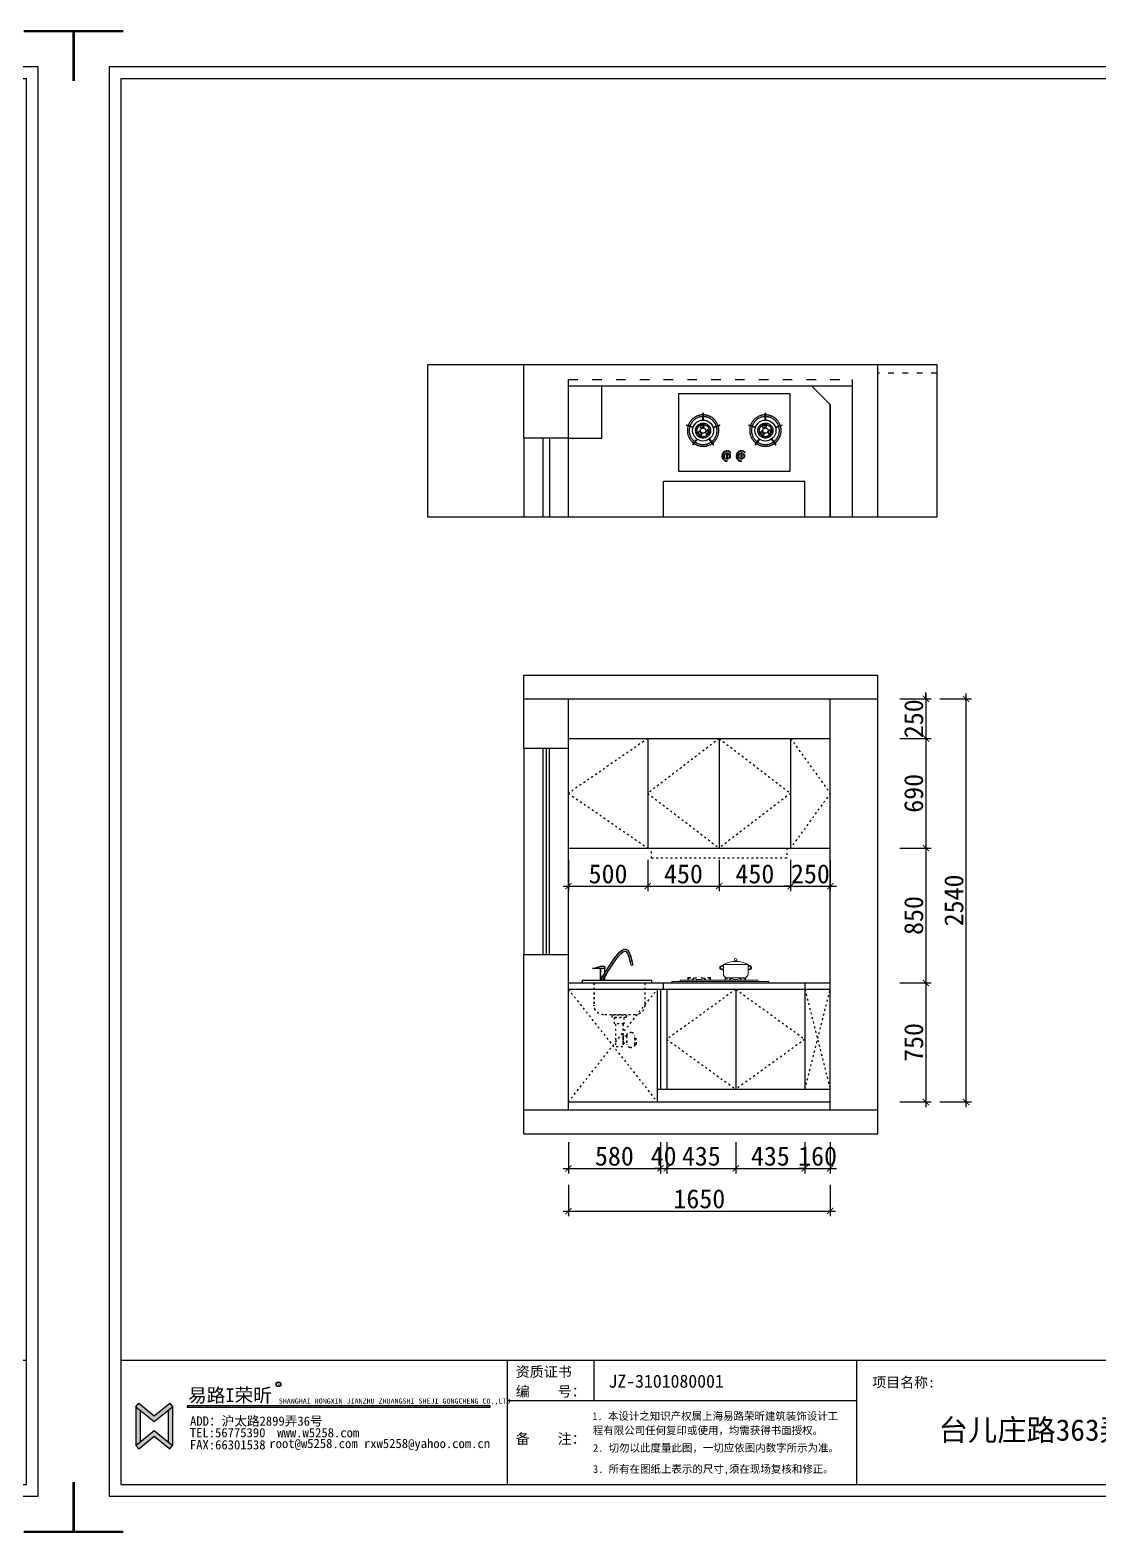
# Model space of a CAD drawing. Header units: millimetres. Extents: x -58733 to 427521, y -235734 to 553534.
# Drawn here: x 414053 to 420787, y -205710 to -196240 of the extents above; entities that cross this region are included whole.
import ezdxf
from ezdxf.xclip import XClip

# ---------------------------------------------------------------- set-up
doc = ezdxf.new("R2010")
doc.units = ezdxf.units.MM
doc.header["$XCLIPFRAME"] = 0
doc.linetypes.add('ACAD_ISO02W100', pattern=[15, 12, -3])
doc.linetypes.add('ACAD_ISO03W100', pattern=[30, 12, -18])
for name, color, linetype in [('00-墙体', 7, 'Continuous'), ('02-活动家具', 1, 'Continuous'), ('4平-文字', 7, 'Continuous'), ('4平-灶具', 7, 'Continuous'), ('ZL家具内框', 251, 'Continuous'), ('ZL家具外框', 1, 'Continuous'), ('图框', 251, 'Continuous'), ('目录文字', 8, 'Continuous')]:
    doc.layers.add(name, color=color, linetype=linetype)
doc.layers.add('墙体', color=7, linetype='Continuous', lineweight=30)
doc.layers.add('家具外线', color=1, linetype='Continuous', lineweight=20)
doc.styles.get("Standard").update_dxf_attribs({"font": 'simsun.ttc'})
doc.styles.add('YQ_DIM', font='SUPEROS.SHX', dxfattribs={"width": 0.8, "bigfont": 'HZDX.SHX'})
doc.styles.add('宋体', font='simsun.ttc', dxfattribs={"height": 120})
doc.styles.add('英文', font='simhei.ttf')
doc.styles.add('黑体', font='simhei.ttf')
doc.dimstyles.new('1', dxfattribs={"dimscale": 33, "dimtxt": 3, "dimasz": 1.2, "dimexe": 1, "dimexo": 1, "dimgap": 0.5, "dimtad": 1, "dimdec": 0, "dimrnd": 5, "dimdsep": 46, "dimtxsty": '宋体', "dimblk": 'ARCHTICK', "dimcen": 0.5, "dimdle": 1, "dimclrd": 251, "dimclre": 252, "dimclrt": 2, "dimadec": 0, "dimazin": 0, "dimtfac": 1, "dimtdec": 0, "dimtix": 1, "dimtmove": 2, "dimatfit": 3, "dimldrblk": 'DOT', "dimfxl": 5, "dimfxlon": 1, "dimlwd": -1, "dimlwe": -1, "dimarcsym": 0})

# ---------------------------------------------------------------- blocks, each defined once
blk = doc.blocks.new('图框1比60')
h = blk.add_hatch(color=8)
edge = h.paths.add_edge_path()
edge.add_ellipse((163710, 45505), major_axis=(-0.2, 29.4), ratio=1, start_angle=269.6878, end_angle=449.6878)
edge.add_ellipse((163710, 45505), major_axis=(-0.2, 29.4), ratio=1, start_angle=89.5622, end_angle=269.5622)
edge = h.paths.add_edge_path(flags=16)
edge.add_ellipse((163710, 45505), major_axis=(0, 24.9), ratio=1, start_angle=269.966, end_angle=449.966)
edge.add_ellipse((163710, 45505), major_axis=(0, 24.9), ratio=1, start_angle=89.8872, end_angle=269.8872)
h = blk.add_hatch(color=8)
h.paths.add_polyline_path([(162213, 45056), (162434, 45236), (162401, 45277), (162213, 45124), (162025, 45277), (161992, 45236)])
h.paths.add_polyline_path([(162213, 44882), (162401, 44729), (162434, 44770), (162213, 44950), (161992, 44770), (162025, 44729)])
h = blk.add_hatch(color=8)
h.paths.add_polyline_path([(162044, 45193), (161992, 45236), (161992, 44770), (162044, 44813)])
h.paths.add_polyline_path([(162434, 45236), (162381, 45193), (162381, 44813), (162434, 44770)])
blk.add_hatch(color=8).paths.add_polyline_path([(162610, 45245), (162610, 45227), (166263, 45227), (166263, 45245)])
at = {"layer": '目录文字'}
h = blk.add_hatch(color=8, dxfattribs=at)
edge = h.paths.add_edge_path()
edge.add_ellipse((163710, 45505), major_axis=(-0.2, 29.4), ratio=1, start_angle=89.5622, end_angle=269.5622)
edge.add_ellipse((163710, 45505), major_axis=(-0.2, 29.4), ratio=1, start_angle=269.6621, end_angle=449.6621)
edge = h.paths.add_edge_path(flags=16)
edge.add_ellipse((163710, 45505), major_axis=(0, 24.9), ratio=1, start_angle=90.0288, end_angle=270.0288, ccw=False)
edge.add_ellipse((163710, 45505), major_axis=(0, 24.9), ratio=1, start_angle=-89.8872, end_angle=90.1128, ccw=False)
h.paths.add_polyline_path([(163689, 45539), (163733, 45539), (163733, 45472), (163689, 45472)], flags=9)
at = {"color": 8}
for p, q in [((176692, 45797), (176692, 44297)), ((161992, 45236), (162025, 45277)), ((161992, 45236), (161992, 44770)), ((161992, 45236), (162213, 45056)), ((162025, 45277), (162213, 45124)), ((162044, 45193), (162044, 44813)), ((162213, 45124), (162401, 45277)), ((162213, 45056), (162434, 45236)), ((162381, 45193), (162381, 44813)), ((162401, 45277), (162434, 45236)), ((162434, 45236), (162434, 44770)), ((166263, 45245), (162610, 45245)), ((166263, 45227), (162610, 45227)), ((166263, 45227), (166263, 45245)), ((161992, 44770), (162213, 44950)), ((162213, 44950), (162434, 44770)), ((161992, 44770), (162025, 44729)), ((162025, 44729), (162213, 44882)), ((162213, 44882), (162401, 44729)), ((162401, 44729), (162434, 44770))]:
    blk.add_line(p, q, dxfattribs=at)
blk.add_ellipse((163710, 45505, 0), major_axis=(0.1, 29.4), ratio=1, start_param=1.575118209033049, end_param=7.858303516212636, dxfattribs=at)
at = {"layer": '图框', "color": 121}
for p, q in [((161670, 61389), (161670, 44157)), ((186038, 61389), (161670, 61389)), ((186038, 44157), (186038, 61389)), ((161670, 44157), (186038, 44157))]:
    blk.add_line(p, q, dxfattribs=at)
at = {"layer": '图框', "color": 8}
for p, q in [((161809, 61249), (161809, 44297)), ((161809, 61249), (161809, 45797)), ((161809, 61249), (185898, 61249)), ((185898, 44297), (185898, 61249)), ((185898, 45797), (185898, 61249)), ((161809, 45797), (185898, 45797)), ((161809, 45797), (185898, 45797)), ((166465, 45797), (166465, 44297)), ((167511, 45797), (167511, 45305)), ((170675, 45797), (170675, 44297)), ((176692, 45797), (176692, 44297)), ((179360, 44297), (179360, 45797)), ((182010, 45797), (182010, 44297)), ((183644, 44297), (183644, 45797)), ((170675, 45305), (166465, 45305)), ((182010, 45047), (179360, 45047)), ((183644, 45047), (182010, 45047)), ((179360, 44672), (176692, 44672)), ((182010, 44672), (179360, 44672)), ((183644, 44672), (182010, 44672)), ((161809, 44297), (185898, 44297))]:
    blk.add_line(p, q, dxfattribs=at)
at = {"layer": '图框', "color": 121, "const_width": 28.3}
for points in [[(161841, 61818), (161241, 61818), (161241, 61217)], [(185866, 61818), (186467, 61818), (186467, 61217)], [(161841, 43728), (161241, 43728), (161241, 44329)], [(185866, 43728), (186467, 43728), (186467, 44329)]]:
    blk.add_lwpolyline(points, dxfattribs=at)
at = {"layer": '目录文字', "color": 8}
blk.add_line((162610, 45245), (162610, 45227), dxfattribs=at)
blk.add_ellipse((163710, 45505, 0), major_axis=(0.4, 24.9), ratio=1, start_param=1.571448490114663, end_param=7.854633797294249, dxfattribs=at)
for s, height, style, width, p in [('资质证书', 123.8, '宋体', 0.999898, (166569, 45595)), ('图纸名称：', 123.3, '黑体', 0.999898, (176753, 45540)), ('客户签字：', 123.8, '宋体', 0.999898, (179405, 45596)), ('日  期:', 123.8, '宋体', 0.999898, (182048, 45618)), ('图 号：', 139.1, '宋体', 0.999898, (183761, 45526)), ('易路I荣昕', 164.1, '黑体', 0.999898, (162621, 45292)), ('R', 44.9, 'YQ_DIM', 0.8, (163698, 45483, 0)), ('编    号：', 123.8, '宋体', 0.999898, (166569, 45359)), ('项目名称:', 123.3, '黑体', 0.999898, (170866, 45468)), ('SHANGHAI RONGXIN JIANZHU ZHUANGSHI SHEJI GONGCHENG CO.,LTD', 61.54, '英文', 0.999898, (163713, 45273)), ('2020.10.26', 123.8, '宋体', 0.999898, (182251, 45272)), ('ADD：沪太路2899弄36号', 111.72, '英文', 0.999898, (162644, 45007)), ('1. 本设计之知识产权属上海易路荣昕建筑装饰设计工', 92.51, '黑体', 0.999898, (167491, 45076)), ('台儿庄路363弄67号603室', 258.72, '宋体', 0.999898, (171666, 44826)), ('TEL:56775390', 111.72, '英文', 0.999898, (162641, 44867)), ('www.w5258.com', 111.72, '英文', 0.999898, (163695, 44867)), ('程有限公司任何复印或使用，均需获得书面授权。', 92.51, '黑体', 0.999898, (167498, 44904)), ('设计师签字:', 123.8, '宋体', 0.999898, (179372, 44829)), ('审 核:', 123.8, '宋体', 0.999898, (182025, 44798)), ('FAX:66301538', 111.72, '英文', 0.999898, (162642, 44721)), ('root@w5258.com rxw5258@yahoo.com.cn', 111.72, '英文', 0.999898, (163600, 44737)), ('备    注：', 123.8, '宋体', 0.999898, (166569, 44788)), ('2. 切勿以此度量此图，一切应依图内数字所示为准。', 92.51, '黑体', 0.999898, (167500, 44693)), ('比例:  1:60', 123.8, '宋体', 0.999898, (176769, 44448)), ('校 对：', 123.8, '宋体', 0.999898, (182041, 44438)), ('3. 所有在图纸上表示的尺寸,须在现场复核和修正。', 92.51, '黑体', 0.999898, (167500, 44438)), ('制 图：', 123.8, '宋体', 0.999898, (179407, 44425))]:
    blk.add_text(s, height=height, dxfattribs=dict(at, style=style, width=width)).set_placement(p)
at = {"layer": '目录文字', "width": 1}
blk.add_text('JZ-3101080001', height=157.18, dxfattribs=at).set_placement((167687, 45465))
blk = doc.blocks.new('G$CC743C0DE')
at = {"layer": '4平-灶具', "color": 1, "linetype": 'ACAD_ISO03W100'}
for centre, start, end in [((90, 320.8), 35.99932, 215.99932), ((217.3, 320.8), 323.99932, 143.99932), ((482.7, 320.8), 35.99932, 215.99932), ((610, 320.8), 323.99932, 143.99932), ((256.6, 199.7), 251.99932, 71.99932), ((443.4, 199.7), 107.99932, 287.99932), ((649.3, 199.7), 251.99932, 71.99932), ((153.7, 124.9), 179.99932, 359.99932), ((546.3, 124.9), 179.99932, 359.99932)]:
    blk.add_arc(centre, 1.65, start, end, dxfattribs=at)
at = {"layer": 'ZL家具内框', "linetype": 'ACAD_ISO02W100', "ltscale": 0.2}
for p, q in [((304.9, 423.7), (304.9, 426.7)), ((334.9, 395.2), (337.9, 395.2)), ((334.9, 392.2), (337.9, 392.2)), ((395.1, 423.7), (395.1, 426.7)), ((425.1, 395.2), (428.1, 395.2)), ((425.1, 392.2), (428.1, 392.2)), ((283.7, 372.4), (281.6, 370.3)), ((303.4, 363.7), (303.4, 360.7)), ((306.4, 363.7), (306.4, 360.7)), ((373.9, 372.4), (371.8, 370.3)), ((393.6, 363.7), (393.6, 360.7)), ((396.6, 363.7), (396.6, 360.7))]:
    blk.add_line(p, q, dxfattribs=at)
for centre, radius in [((153.7, 233.2), 47.3), ((153.7, 233.2), 38.5), ((153.7, 233.2), 16.5), ((546.3, 233.2), 47.3), ((546.3, 233.2), 38.5), ((546.3, 233.2), 16.5)]:
    blk.add_circle(centre, radius, dxfattribs=at)
for centre, radius, start, end in [((304.9, 393.7), 33, 2.60458, 89.99932), ((304.9, 393.7), 30, 2.86531, 89.99932), ((304.9, 393.7), 30, 272.86531, 357.13334), ((304.9, 393.7), 33, 272.60458, 357.39407), ((395.1, 393.7), 33, 2.60458, 89.99932), ((395.1, 393.7), 30, 2.86531, 89.99932), ((395.1, 393.7), 30, 272.86531, 357.13334), ((395.1, 393.7), 33, 272.60458, 357.39407), ((153.7, 233.2), 99, 126.9543, 197.04435), ((153.7, 233.2), 88, 127.07368, 196.92497), ((153.7, 233.2), 99, 54.9543, 125.04435), ((153.7, 233.2), 88, 55.07368, 124.92497), ((153.7, 233.2), 88, 343.07368, 52.92497), ((153.7, 233.2), 99, 342.9543, 53.04435), ((304.9, 393.7), 33, 224.99932, 267.39407), ((304.9, 393.7), 30, 224.99932, 267.13334), ((395.1, 393.7), 33, 224.99932, 267.39407), ((395.1, 393.7), 30, 224.99932, 267.13334), ((546.3, 233.2), 99, 126.9543, 197.04435), ((546.3, 233.2), 88, 127.07368, 196.92497), ((546.3, 233.2), 99, 54.9543, 125.04435), ((546.3, 233.2), 88, 55.07368, 124.92497), ((546.3, 233.2), 88, 343.07368, 52.92497), ((546.3, 233.2), 99, 342.9543, 53.04435), ((153.7, 233.2), 99, 198.9543, 269.04435), ((153.7, 233.2), 88, 199.07368, 268.92497), ((153.7, 233.2), 33, 146.47349, 179.99932), ((126.2, 233.2), 5.5, 179.99932, 359.99932), ((130.7, 248.3), 5.5, 326.47349, 146.47349), ((153.7, 233.2), 22, 146.47349, 179.99932), ((152, 205.7), 5.5, 86.47349, 266.47349), ((153.7, 233.2), 33, 266.47349, 299.99932), ((153.7, 233.2), 22, 266.47349, 299.99932), ((153.7, 233.2), 88, 271.07368, 340.92497), ((153.7, 233.2), 99, 270.9543, 341.04435), ((167.4, 257), 5.5, 59.99932, 239.99932), ((153.7, 233.2), 22, 26.47349, 59.99932), ((167.4, 209.3), 5.5, 299.99932, 119.99932), ((153.7, 233.2), 33, 26.47349, 59.99932), ((178.3, 245.4), 5.5, 206.47349, 26.47349), ((546.3, 233.2), 99, 198.9543, 269.04435), ((546.3, 233.2), 88, 199.07368, 268.92497), ((546.3, 233.2), 33, 146.47349, 179.99932), ((518.8, 233.2), 5.5, 179.99932, 359.99932), ((523.4, 248.3), 5.5, 326.47349, 146.47349), ((546.3, 233.2), 22, 146.47349, 179.99932), ((544.6, 205.7), 5.5, 86.47349, 266.47349), ((546.3, 233.2), 33, 266.47349, 299.99932), ((546.3, 233.2), 22, 266.47349, 299.99932), ((546.3, 233.2), 88, 271.07368, 340.92497), ((546.3, 233.2), 99, 270.9543, 341.04435), ((560.1, 257), 5.5, 59.99932, 239.99932), ((546.3, 233.2), 22, 26.47349, 59.99932), ((560.1, 209.3), 5.5, 299.99932, 119.99932), ((546.3, 233.2), 33, 26.47349, 59.99932), ((570.9, 245.4), 5.5, 206.47349, 26.47349)]:
    blk.add_arc(centre, radius, start, end, dxfattribs=at)
at = {"layer": 'ZL家具外框'}
for p, q in [((301.9, 376.4), (301.9, 410.9)), ((307.9, 376.4), (307.9, 410.9)), ((392.1, 376.4), (392.1, 410.9)), ((398.1, 376.4), (398.1, 410.9)), ((112.6, 286.9), (88.7, 319.8)), ((115.2, 288.9), (91.4, 321.7)), ((192.1, 288.9), (216, 321.7)), ((194.8, 286.9), (218.6, 319.8)), ((505.2, 286.9), (481.4, 319.8)), ((507.9, 288.9), (484, 321.7)), ((584.8, 288.9), (608.6, 321.7)), ((587.4, 286.9), (611.3, 319.8)), ((88.8, 213.8), (50.2, 201.3)), ((89.8, 210.7), (51.2, 198.1)), ((217.5, 210.7), (256.1, 198.1)), ((218.5, 213.8), (257.2, 201.3)), ((481.5, 213.8), (442.8, 201.3)), ((482.5, 210.7), (443.9, 198.1)), ((610.2, 210.7), (648.8, 198.1)), ((611.2, 213.8), (649.8, 201.3)), ((152, 165.5), (152, 124.9)), ((155.3, 165.5), (155.3, 124.9)), ((544.7, 165.5), (544.7, 124.9)), ((548, 165.5), (548, 124.9))]:
    blk.add_line(p, q, dxfattribs=at)
blk.add_lwpolyline([(0, 491.7), (700, 491.7), (700, 0), (0, 0)], close=True, dxfattribs=at)
for centre, radius in [((304.9, 393.7), 20), ((395.1, 393.7), 20), ((153.7, 233.2), 66), ((546.3, 233.2), 66)]:
    blk.add_circle(centre, radius, dxfattribs=at)
for centre, radius, start, end in [((304.9, 393.7), 18, 99.59339, 260.40526), ((304.9, 410.6), 3.01, 355.12371, 184.87494), ((304.9, 393.7), 18, 279.59339, 80.40526), ((395.1, 393.7), 18, 99.59339, 260.40526), ((395.1, 410.6), 3.01, 355.12371, 184.87494), ((395.1, 393.7), 18, 279.59339, 80.40526), ((113.9, 287.9), 1.65, 215.99932, 35.99932), ((193.4, 287.9), 1.65, 143.99932, 323.99932), ((304.9, 376.7), 3.01, 175.12371, 4.87494), ((395.1, 376.7), 3.01, 175.12371, 4.87494), ((506.6, 287.9), 1.65, 215.99932, 35.99932), ((586.1, 287.9), 1.65, 143.99932, 323.99932), ((50.7, 199.7), 1.65, 107.99932, 287.99932), ((89.3, 212.2), 1.65, 287.99932, 107.99932), ((218, 212.2), 1.65, 71.99932, 251.99932), ((482, 212.2), 1.65, 287.99932, 107.99932), ((610.7, 212.2), 1.65, 71.99932, 251.99932), ((153.7, 165.5), 1.65, 359.99932, 179.99932), ((546.3, 165.5), 1.65, 359.99932, 179.99932)]:
    blk.add_arc(centre, radius, start, end, dxfattribs=at)
blk = doc.blocks.new('家具布置图')
at = {"color": 12}
for p, q in [((168634.7, -200360.6), (168634.7, -201230.6)), ((168914.7, -201230.6), (168914.7, -200360.6))]:
    blk.add_line(p, q, dxfattribs=at)
for p, q in [((166684.7, -200733), (166684.7, -201840.6)), ((166684.7, -200733), (166984.7, -200733)), ((166844.7, -200733), (166844.7, -201560.6)), ((166984.7, -200733), (166984.7, -201443)), ((166984.7, -201443), (166984.7, -200733)), ((168424.7, -201230.6), (168424.7, -201560.6)), ((168634.7, -201230.6), (168424.7, -201230.6)), ((168634.7, -201230.6), (168634.7, -201560.6)), ((168634.7, -201230.6), (168914.7, -201230.6)), ((168914.7, -201230.6), (168914.7, -201840.6)), ((166984.7, -201443), (167102.3, -201560.6)), ((168634.7, -201560.6), (166844.7, -201560.6)), ((168634.7, -201560.6), (167102.3, -201560.6))]:
    blk.add_line(p, q)
at = {"layer": '00-墙体', "color": 42}
for p, q in [((168754.7, -201230.6), (168754.7, -200360.6)), ((168794.7, -201230.6), (168794.7, -200360.6))]:
    blk.add_line(p, q, dxfattribs=at)
at = {"layer": '00-墙体', "color": 8, "linetype": 'ACAD_ISO03W100', "ltscale": 5}
for p, q in [((166844.7, -201560.6), (166844.7, -201600.6)), ((168634.7, -201600.6), (166844.7, -201600.6)), ((168634.7, -201560.6), (168634.7, -201600.6))]:
    blk.add_line(p, q, dxfattribs=at)
at = {"layer": '02-活动家具'}
for p, q in [((166684.7, -200733), (166684.7, -199760.6)), ((166694.7, -200733), (166694.7, -199760.6)), ((167144.7, -199760.6), (167144.7, -200960.6)), ((168034.7, -199760.6), (168034.7, -200960.6)), ((168034.7, -200960.6), (167144.7, -200960.6))]:
    blk.add_line(p, q, dxfattribs=at)
at = {"layer": '02-活动家具', "color": 8, "linetype": 'ACAD_ISO03W100', "ltscale": 3}
blk.add_line((165754.7, -201640.6), (166684.7, -201640.6), dxfattribs=at)
at = {"layer": '4平-文字', "color": 0}
blk.add_blockref('G$CC743C0DE', (167239.7, -201512.3), dxfattribs=at)
blk = doc.blocks.new('A$C06B940DA')
at = {"layer": '家具外线'}
for p, q in [((324.2, 116.5), (324.2, 56.9)), ((324.2, 116.5), (324.2, 56.9)), ((324.2, 116.5), (480, 116.5)), ((398.1, 135.8), (398.1, 141)), ((406.9, 135.8), (406.9, 141.6)), ((480, 116.5), (480, 56.9)), ((610, 10), (0, 10)), ((0, 10), (0, 0)), ((0, 0), (610, 0)), ((580, 0), (30, 0)), ((48.3, 10), (56.3, 17.5)), ((56.3, 17.5), (542, 17.5)), ((100.3, 17.5), (101.1, 34.3)), ((101.1, 34.3), (117.1, 34.3)), ((116.4, 30.2), (105.5, 30.6)), ((105.5, 30.6), (105.5, 17.5)), ((117.1, 34.3), (116.4, 30.2)), ((126.5, 17.5), (135.2, 29.6)), ((137.1, 26.5), (130.4, 17.5)), ((130.4, 17.5), (144.6, 17.5)), ((135.2, 29.6), (153.5, 33.5)), ((139.5, 27.3), (137.1, 26.5)), ((153.8, 31.1), (139.5, 27.3)), ((144.6, 17.5), (151.2, 17.5)), ((151.2, 17.5), (155.7, 21.2)), ((153.5, 33.5), (153.8, 31.1)), ((155.7, 21.2), (164.6, 21.9)), ((164.6, 21.9), (170.2, 22.1)), ((175.8, 21.9), (170.2, 22.1)), ((184.8, 21.2), (175.8, 21.9)), ((189.2, 17.5), (184.8, 21.2)), ((187, 33.5), (186.6, 31.1)), ((186.6, 31.1), (201, 27.3)), ((205.2, 29.6), (187, 33.5)), ((195.8, 17.5), (189.2, 17.5)), ((210.1, 17.5), (195.8, 17.5)), ((201, 27.3), (203.3, 26.5)), ((203.3, 26.5), (210.1, 17.5)), ((213.9, 17.5), (205.2, 29.6)), ((242.8, 34.3), (226.8, 34.3)), ((226.8, 34.3), (227.5, 30.2)), ((227.5, 30.2), (238.4, 30.6)), ((238.4, 30.6), (238.4, 17.5)), ((243.6, 17.5), (242.8, 34.3)), ((335.4, 17.5), (336.1, 32.7)), ((336.1, 32.7), (350.5, 32.7)), ((349.9, 29), (340.1, 29.3)), ((340.1, 29.3), (340.1, 17.5)), ((348.3, 32.8), (455.9, 32.8)), ((350.5, 32.7), (349.9, 29)), ((362.1, 17.5), (369.9, 28.4)), ((371.7, 25.6), (365.6, 17.5)), ((365.6, 17.5), (378.4, 17.5)), ((369.9, 28.4), (386.4, 31.9)), ((373.7, 26.4), (371.7, 25.6)), ((386.7, 29.8), (373.7, 26.4)), ((378.4, 17.5), (384.3, 17.5)), ((384.3, 17.5), (388.3, 20.9)), ((386.4, 31.9), (386.6, 30.2)), ((388.3, 20.9), (396.4, 21.5)), ((396.4, 21.5), (401.4, 21.6)), ((406.5, 21.5), (401.4, 21.6)), ((414.5, 20.9), (406.5, 21.5)), ((418.5, 17.5), (414.5, 20.9)), ((416.5, 31.9), (416.2, 29.8)), ((416.2, 29.8), (429.1, 26.4)), ((432.9, 28.4), (416.5, 31.9)), ((424.5, 17.5), (418.5, 17.5)), ((437.3, 17.5), (424.5, 17.5)), ((429.1, 26.4), (431.2, 25.6)), ((431.2, 25.6), (437.3, 17.5)), ((440.8, 17.5), (432.9, 28.4)), ((463.7, 32.7), (449.2, 32.7)), ((449.2, 32.7), (449.9, 29)), ((449.9, 29), (459.6, 29.3)), ((459.6, 29.3), (459.6, 17.5)), ((464.4, 17.5), (463.7, 32.7)), ((543.5, 10), (542, 17.5)), ((610, 10), (610, 0))]:
    blk.add_line(p, q, dxfattribs=at)
blk.add_circle((402.1, 147), 7.22, dxfattribs=at)
for centre, radius, start, end in [((315.5, 96.5), 13.6, 50.01523, 309.98477), ((316.5, 96.5), 9.47, 35.60782, 324.39218), ((402.1, -30.6), 166.4, 62.10901, 117.89099), ((402.1, -30.6), 166.4, 62.10901, 117.89099), ((402.1, -30.8), 166.6, 62.13861, 117.86139), ((402.1, -31.2), 167, 62.20565, 117.79435), ((402.1, -30.8), 166.6, 62.13861, 117.86139), ((402.1, -30.8), 166.6, 62.13861, 117.86139), ((402.1, -30.8), 166.6, 62.13861, 117.86139), ((402.1, -30.8), 166.6, 62.13861, 117.86139), ((488.7, 96.5), 13.6, 230.01523, 129.98477), ((487.7, 96.5), 9.47, 215.60782, 144.39218), ((348.3, 56.9), 24.1, 180, 270), ((455.9, 56.9), 24.1, 270, 0)]:
    blk.add_arc(centre, radius, start, end, dxfattribs=at)
blk = doc.blocks.new('A$C5BA1348D')
at = {"color": 1, "linetype": 'ByBlock'}
for p, q in [((131.9, 518.7), (120.2, 521.4)), ((132.7, 518.7), (121, 521.4)), ((296.1, 468), (296.1, 497.3)), ((296.1, 497.3), (372, 497.3)), ((296.9, 468), (296.9, 497.3)), ((296.9, 497.3), (372.8, 497.3)), ((324.7, 496.6), (324.2, 495.7)), ((324.2, 495.7), (324.2, 421.4)), ((325.5, 496.6), (325.1, 495.7)), ((325.1, 495.7), (325.1, 421.4)), ((296.1, 421.4), (296.1, 444.9)), ((296.9, 421.4), (296.9, 444.9))]:
    blk.add_line(p, q, dxfattribs=at)
at = {"color": 250, "linetype": 'ACAD_ISO03W100'}
for p, q in [((44.2, 406.4), (44.2, 266.4)), ((45, 406.4), (45, 266.4)), ((364.2, 406.4), (364.2, 266.4)), ((365, 406.4), (365, 266.4)), ((104.2, 206.4), (304.2, 206.4)), ((105, 206.4), (305, 206.4)), ((181.2, 147.8), (181.2, 3.8)), ((182, 147.8), (182, 3.8)), ((228.7, 147.8), (228.7, 3.8)), ((229.5, 147.8), (229.5, 3.8)), ((182, 3.8), (229.5, 3.8))]:
    blk.add_line(p, q, dxfattribs=at)
at = {"color": 1, "linetype": 'ByBlock'}
blk.add_lwpolyline([(439, 406.4), (0, 406.4), (0, 421.4), (439, 421.4)], close=True, dxfattribs=at)
at = {"color": 250, "linetype": 'ACAD_ISO03W100'}
for points in [[(249.5, 206.4), (160.4, 206.4), (160.4, 188.3), (249.5, 188.3)], [(250.4, 206.4), (161.2, 206.4), (161.2, 188.3), (250.4, 188.3)], [(234.4, 188.3), (175.6, 188.3), (175.6, 148.5), (234.4, 148.5)], [(235.2, 188.3), (176.4, 188.3), (176.4, 148.5), (235.2, 148.5)], [(107.2, 20.8), (95.9, 20.8), (95.9, 54.9), (107.2, 54.9)], [(108.1, 20.8), (96.7, 20.8), (96.7, 54.9), (108.1, 54.9)], [(181.2, 28.4), (156.6, 28.4), (156.6, 72), (181.2, 72)], [(182, 28.4), (157.4, 28.4), (157.4, 72), (182, 72)]]:
    blk.add_lwpolyline(points, close=True, dxfattribs=at)
for points in [[(136.6, 0), (127.2, 0, -0.414214), (107.2, 20), (107.2, 74.7, -0.414214), (127.2, 94.7), (136.6, 94.7, -0.414214), (156.6, 74.7), (156.6, 20, -0.414214)], [(137.4, 0), (128.1, 0, -0.414214), (108.1, 20), (108.1, 74.7, -0.414214), (128.1, 94.7), (137.4, 94.7, -0.414214), (157.4, 74.7), (157.4, 20, -0.414214)]]:
    blk.add_lwpolyline(points, format="xyb", close=True, dxfattribs=at)
for centre, start, end in [((104.2, 266.4), 180, 270), ((105, 266.4), 180, 270), ((304.2, 266.4), 270, 0), ((305, 266.4), 270, 0)]:
    blk.add_arc(centre, 60, start, end, dxfattribs=at)
at = {"color": 1, "linetype": 'ByBlock'}
for points, knots in [([(324.2, 421.4), (254.7, 537.1), (159.9, 695.1), (128.5, 558), (120.2, 521.4)], [0, 0, 0, 0, 257.043916, 350.637837, 350.637837, 350.637837, 350.637837]), ([(325.1, 421.4), (255.5, 537.1), (160.7, 695.1), (129.3, 558), (121, 521.4)], [0, 0, 0, 0, 257.043916, 350.637837, 350.637837, 350.637837, 350.637837]), ([(310.2, 421.4), (305.1, 429.9), (300, 438.4), (283.8, 465.1), (272.9, 482.9), (251.6, 516.5), (241.1, 532.2), (225.1, 554.5), (219.3, 562.3), (208, 576.2), (202.6, 582.4), (194.1, 591), (190.8, 594), (184.7, 599.1), (181.8, 601.2), (177.4, 604), (175.7, 604.9), (172.6, 606.2), (171.2, 606.7), (169.1, 607.1), (168.3, 607.2), (166.9, 607.3), (166.3, 607.2), (165.2, 607), (164.7, 606.9), (163.6, 606.4), (163, 606.1), (161.8, 605.3), (161.1, 604.7), (160, 603.6), (159.5, 603.1), (158.2, 601.6), (157.3, 600.3), (155.5, 597.3), (154.5, 595.6), (152.6, 591.7), (151.6, 589.5), (148.9, 582.8), (147.1, 577.8), (143.7, 566.9), (142.1, 561), (138.9, 548.6), (137.3, 542.1), (134.4, 530), (133.1, 524.3), (131.9, 518.7)], [4.573499, 4.573499, 4.573499, 4.573499, 23.565498, 23.565498, 64.610838, 64.610838, 105.656178, 105.656178, 130.300768, 130.300768, 154.945359, 154.945359, 171.077061, 171.077061, 187.208763, 187.208763, 198.554633, 198.554633, 209.900502, 209.900502, 218.296021, 218.296021, 226.69154, 226.69154, 235.087059, 235.087059, 243.482578, 243.482578, 251.878097, 251.878097, 256.83014, 256.83014, 265.958873, 265.958873, 275.087606, 275.087606, 284.216339, 284.216339, 301.531545, 301.531545, 318.846751, 318.846751, 336.161957, 336.161957, 350.637837, 350.637837, 350.637837, 350.637837]), ([(311.1, 421.4), (305.9, 429.9), (300.8, 438.4), (284.7, 465.1), (273.7, 482.9), (252.4, 516.5), (241.9, 532.2), (225.9, 554.5), (220.1, 562.3), (208.8, 576.2), (203.4, 582.4), (194.9, 591), (191.6, 594), (185.5, 599.1), (182.7, 601.2), (178.2, 604), (176.5, 604.9), (173.4, 606.2), (172, 606.7), (169.9, 607.1), (169.1, 607.2), (167.7, 607.3), (167.1, 607.2), (166, 607), (165.5, 606.9), (164.4, 606.4), (163.9, 606.1), (162.6, 605.3), (161.9, 604.7), (160.8, 603.6), (160.4, 603.1), (159.1, 601.6), (158.2, 600.3), (156.3, 597.3), (155.3, 595.6), (153.4, 591.7), (152.5, 589.5), (149.7, 582.8), (148, 577.8), (144.5, 566.9), (142.9, 561), (139.7, 548.6), (138.1, 542.1), (135.2, 530), (134, 524.3), (132.7, 518.7)], [4.573499, 4.573499, 4.573499, 4.573499, 23.565498, 23.565498, 64.610838, 64.610838, 105.656178, 105.656178, 130.300768, 130.300768, 154.945359, 154.945359, 171.077061, 171.077061, 187.208763, 187.208763, 198.554633, 198.554633, 209.900502, 209.900502, 218.296021, 218.296021, 226.69154, 226.69154, 235.087059, 235.087059, 243.482578, 243.482578, 251.878097, 251.878097, 256.83014, 256.83014, 265.958873, 265.958873, 275.087606, 275.087606, 284.216339, 284.216339, 301.531545, 301.531545, 318.846751, 318.846751, 336.161957, 336.161957, 350.637837, 350.637837, 350.637837, 350.637837]), ([(372, 497.3), (360.6, 500.8), (339, 507.4), (295.5, 517.7), (296, 500.8), (296.1, 497.3)], [0, 0, 0, 0, 40.344804, 76.77204, 86.411467, 86.411467, 86.411467, 86.411467]), ([(372.8, 497.3), (361.5, 500.8), (339.8, 507.4), (296.3, 517.7), (296.8, 500.8), (296.9, 497.3)], [0, 0, 0, 0, 40.344804, 76.77204, 86.411467, 86.411467, 86.411467, 86.411467])]:
    blk.add_open_spline(points, degree=3, knots=knots, dxfattribs=at)
blk = doc.blocks.new('_ArchTick')
at = {"color": 0, "linetype": 'ByBlock', "const_width": 0.15}
blk.add_lwpolyline([(-0.5, -0.5), (0.5, 0.5)], dxfattribs=at)
blk = doc.blocks.new('*D1345')
at = {"color": 252}
for p, q in [((417444.5, -203247.8), (417444.5, -203445.8)), ((418024.5, -203247.8), (418024.5, -203445.8))]:
    blk.add_line(p, q, dxfattribs=at)
at = {"color": 251}
blk.add_line((417411.5, -203412.8), (418057.5, -203412.8), dxfattribs=at)
at = {"layer": 'Defpoints', "color": 0}
for p in [(418024.5, -202914.5), (417444.5, -202994.5), (418024.5, -203412.8)]:
    blk.add_point(p, dxfattribs=at)
at = {"color": 251, "linetype": 'ByBlock', "xscale": 39.6, "yscale": 39.6, "zscale": 39.6, "rotation": 180}
blk.add_blockref('_ArchTick', (417444.5, -203412.8), dxfattribs=at)
at = {"color": 251, "linetype": 'ByBlock', "xscale": 39.6, "yscale": 39.6, "zscale": 39.6}
blk.add_blockref('_ArchTick', (418024.5, -203412.8), dxfattribs=at)
at = {"color": 2, "insert": (417734.5, -203336.3), "char_height": 120, "attachment_point": 5, "style": '宋体'}
blk.add_mtext('580', dxfattribs=at)
blk = doc.blocks.new('_Dot')
at = {"color": 0, "linetype": 'ByBlock', "lineweight": -2}
blk.add_line((-0.5, 0), (-1, 0), dxfattribs=at)
at = {"color": 0, "linetype": 'ByBlock', "const_width": 0.5}
blk.add_lwpolyline([(-0.25, 0, 1), (0.25, 0, 1)], format="xyb", close=True, dxfattribs=at)
blk = doc.blocks.new('*D1346')
at = {"color": 252}
for p, q in [((418024.5, -203247.8), (418024.5, -203445.8)), ((418064.5, -203247.8), (418064.5, -203445.8))]:
    blk.add_line(p, q, dxfattribs=at)
at = {"color": 251}
for p, q in [((418024.5, -203412.8), (417984.9, -203412.8)), ((417991.5, -203412.8), (418097.5, -203412.8)), ((418064.5, -203412.8), (418104.1, -203412.8))]:
    blk.add_line(p, q, dxfattribs=at)
at = {"layer": 'Defpoints', "color": 0}
for p in [(418024.5, -202914.5), (418064.5, -202914.5), (418064.5, -203412.8)]:
    blk.add_point(p, dxfattribs=at)
at = {"color": 251, "linetype": 'ByBlock', "xscale": 39.6, "yscale": 39.6, "zscale": 39.6}
blk.add_blockref('_ArchTick', (418024.5, -203412.8), dxfattribs=at)
at = {"color": 251, "linetype": 'ByBlock', "xscale": 39.6, "yscale": 39.6, "zscale": 39.6, "rotation": 180}
blk.add_blockref('_ArchTick', (418064.5, -203412.8), dxfattribs=at)
at = {"color": 2, "insert": (418044.5, -203336.3), "char_height": 120, "attachment_point": 5, "style": '宋体'}
blk.add_mtext('40', dxfattribs=at)
blk = doc.blocks.new('*D1347')
at = {"color": 252}
for p, q in [((418064.5, -203247.8), (418064.5, -203445.8)), ((418499.5, -203247.8), (418499.5, -203445.8))]:
    blk.add_line(p, q, dxfattribs=at)
at = {"color": 251}
blk.add_line((418031.5, -203412.8), (418532.5, -203412.8), dxfattribs=at)
at = {"layer": 'Defpoints', "color": 0}
for p in [(418499.5, -202814.5), (418064.5, -202914.5), (418499.5, -203412.8)]:
    blk.add_point(p, dxfattribs=at)
at = {"color": 251, "linetype": 'ByBlock', "xscale": 39.6, "yscale": 39.6, "zscale": 39.6, "rotation": 180}
blk.add_blockref('_ArchTick', (418064.5, -203412.8), dxfattribs=at)
at = {"color": 251, "linetype": 'ByBlock', "xscale": 39.6, "yscale": 39.6, "zscale": 39.6}
blk.add_blockref('_ArchTick', (418499.5, -203412.8), dxfattribs=at)
at = {"color": 2, "insert": (418282, -203336.3), "char_height": 120, "attachment_point": 5, "style": '宋体'}
blk.add_mtext('435', dxfattribs=at)
blk = doc.blocks.new('*D1348')
at = {"color": 252}
for p, q in [((418499.5, -203247.8), (418499.5, -203445.8)), ((418934.5, -203247.8), (418934.5, -203445.8))]:
    blk.add_line(p, q, dxfattribs=at)
at = {"color": 251}
blk.add_line((418466.5, -203412.8), (418967.5, -203412.8), dxfattribs=at)
at = {"layer": 'Defpoints', "color": 0}
for p in [(418499.5, -202814.5), (418934.5, -202857.4), (418934.5, -203412.8)]:
    blk.add_point(p, dxfattribs=at)
at = {"color": 251, "linetype": 'ByBlock', "xscale": 39.6, "yscale": 39.6, "zscale": 39.6, "rotation": 180}
blk.add_blockref('_ArchTick', (418499.5, -203412.8), dxfattribs=at)
at = {"color": 251, "linetype": 'ByBlock', "xscale": 39.6, "yscale": 39.6, "zscale": 39.6}
blk.add_blockref('_ArchTick', (418934.5, -203412.8), dxfattribs=at)
at = {"color": 2, "insert": (418717, -203336.3), "char_height": 120, "attachment_point": 5, "style": '宋体'}
blk.add_mtext('435', dxfattribs=at)
blk = doc.blocks.new('*D1349')
at = {"color": 252}
for p, q in [((418934.5, -203247.8), (418934.5, -203445.8)), ((419094.5, -203247.8), (419094.5, -203445.8))]:
    blk.add_line(p, q, dxfattribs=at)
at = {"color": 251}
for p, q in [((418934.5, -203412.8), (418894.9, -203412.8)), ((418901.5, -203412.8), (419127.5, -203412.8)), ((419094.5, -203412.8), (419134.1, -203412.8))]:
    blk.add_line(p, q, dxfattribs=at)
at = {"layer": 'Defpoints', "color": 0}
for p in [(418934.5, -202857.4), (419094.5, -202857.4), (419094.5, -203412.8)]:
    blk.add_point(p, dxfattribs=at)
at = {"color": 251, "linetype": 'ByBlock', "xscale": 39.6, "yscale": 39.6, "zscale": 39.6}
blk.add_blockref('_ArchTick', (418934.5, -203412.8), dxfattribs=at)
at = {"color": 251, "linetype": 'ByBlock', "xscale": 39.6, "yscale": 39.6, "zscale": 39.6, "rotation": 180}
blk.add_blockref('_ArchTick', (419094.5, -203412.8), dxfattribs=at)
at = {"color": 2, "insert": (419014.5, -203336.3), "char_height": 120, "attachment_point": 5, "style": '宋体'}
blk.add_mtext('160', dxfattribs=at)
blk = doc.blocks.new('*D1350')
at = {"color": 252}
for p, q in [((417444.5, -203516.9), (417444.5, -203714.9)), ((419094.5, -203516.9), (419094.5, -203714.9))]:
    blk.add_line(p, q, dxfattribs=at)
at = {"color": 251}
blk.add_line((417411.5, -203681.9), (419127.5, -203681.9), dxfattribs=at)
at = {"layer": 'Defpoints', "color": 0}
for p in [(417444.5, -202895.4), (419094.5, -202914.5), (419094.5, -203681.9)]:
    blk.add_point(p, dxfattribs=at)
at = {"color": 251, "linetype": 'ByBlock', "xscale": 39.6, "yscale": 39.6, "zscale": 39.6, "rotation": 180}
blk.add_blockref('_ArchTick', (417444.5, -203681.9), dxfattribs=at)
at = {"color": 251, "linetype": 'ByBlock', "xscale": 39.6, "yscale": 39.6, "zscale": 39.6}
blk.add_blockref('_ArchTick', (419094.5, -203681.9), dxfattribs=at)
at = {"color": 2, "insert": (418269.5, -203605.4), "char_height": 120, "attachment_point": 5, "style": '宋体'}
blk.add_mtext('1650', dxfattribs=at)
blk = doc.blocks.new('*D1351')
at = {"color": 252}
for p, q in [((419532.2, -200454.5), (419730.2, -200454.5)), ((419532.2, -200704.5), (419730.2, -200704.5))]:
    blk.add_line(p, q, dxfattribs=at)
at = {"color": 251}
for p, q in [((419697.2, -200454.5), (419697.2, -200414.9)), ((419697.2, -200421.5), (419697.2, -200737.5)), ((419697.2, -200704.5), (419697.2, -200744.1))]:
    blk.add_line(p, q, dxfattribs=at)
at = {"layer": 'Defpoints', "color": 0}
for p in [(419032.5, -200454.5), (419032.5, -200704.5), (419697.2, -200704.5)]:
    blk.add_point(p, dxfattribs=at)
at = {"color": 251, "linetype": 'ByBlock', "xscale": 39.6, "yscale": 39.6, "zscale": 39.6}
for p, rotation in [((419697.2, -200454.5), 270), ((419697.2, -200704.5), 90)]:
    blk.add_blockref('_ArchTick', p, dxfattribs=dict(at, rotation=rotation))
at = {"color": 2, "insert": (419620.7, -200579.5), "char_height": 120, "attachment_point": 5, "rotation": 90, "style": '宋体'}
blk.add_mtext('250', dxfattribs=at)
blk = doc.blocks.new('*D1352')
at = {"color": 251}
blk.add_line((419697.2, -200671.5), (419697.2, -201427.5), dxfattribs=at)
at = {"color": 252}
for p, q in [((419532.2, -200704.5), (419730.2, -200704.5)), ((419532.2, -201394.5), (419730.2, -201394.5))]:
    blk.add_line(p, q, dxfattribs=at)
at = {"layer": 'Defpoints', "color": 0}
for p in [(419032.5, -200704.5), (419094.5, -201394.5), (419697.2, -201394.5)]:
    blk.add_point(p, dxfattribs=at)
at = {"color": 251, "linetype": 'ByBlock', "xscale": 39.6, "yscale": 39.6, "zscale": 39.6}
for p, rotation in [((419697.2, -200704.5), 90), ((419697.2, -201394.5), 270)]:
    blk.add_blockref('_ArchTick', p, dxfattribs=dict(at, rotation=rotation))
at = {"color": 2, "insert": (419620.7, -201049.5), "char_height": 120, "attachment_point": 5, "rotation": 90, "style": '宋体'}
blk.add_mtext('690', dxfattribs=at)
blk = doc.blocks.new('*D1353')
at = {"color": 252}
for p, q in [((419532.2, -201394.5), (419730.2, -201394.5)), ((419532.2, -202244.5), (419730.2, -202244.5))]:
    blk.add_line(p, q, dxfattribs=at)
at = {"color": 251}
blk.add_line((419697.2, -201361.5), (419697.2, -202277.5), dxfattribs=at)
at = {"layer": 'Defpoints', "color": 0}
for p in [(419094.5, -201394.5), (419094.5, -202244.5), (419697.2, -202244.5)]:
    blk.add_point(p, dxfattribs=at)
at = {"color": 251, "linetype": 'ByBlock', "xscale": 39.6, "yscale": 39.6, "zscale": 39.6}
for p, rotation in [((419697.2, -201394.5), 90), ((419697.2, -202244.5), 270)]:
    blk.add_blockref('_ArchTick', p, dxfattribs=dict(at, rotation=rotation))
at = {"color": 2, "insert": (419620.7, -201819.5), "char_height": 120, "attachment_point": 5, "rotation": 90, "style": '宋体'}
blk.add_mtext('850', dxfattribs=at)
blk = doc.blocks.new('*D1354')
at = {"color": 252}
for p, q in [((419532.2, -202244.5), (419730.2, -202244.5)), ((419532.2, -202994.5), (419730.2, -202994.5))]:
    blk.add_line(p, q, dxfattribs=at)
at = {"color": 251}
blk.add_line((419697.2, -202211.5), (419697.2, -203027.5), dxfattribs=at)
at = {"layer": 'Defpoints', "color": 0}
for p in [(419094.5, -202244.5), (419094.5, -202994.5), (419697.2, -202994.5)]:
    blk.add_point(p, dxfattribs=at)
at = {"color": 251, "linetype": 'ByBlock', "xscale": 39.6, "yscale": 39.6, "zscale": 39.6}
for p, rotation in [((419697.2, -202244.5), 90), ((419697.2, -202994.5), 270)]:
    blk.add_blockref('_ArchTick', p, dxfattribs=dict(at, rotation=rotation))
at = {"color": 2, "insert": (419620.7, -202619.5), "char_height": 120, "attachment_point": 5, "rotation": 90, "style": '宋体'}
blk.add_mtext('750', dxfattribs=at)
blk = doc.blocks.new('*D1355')
at = {"color": 252}
for p, q in [((419785.2, -200454.5), (419983.2, -200454.5)), ((419785.2, -202994.5), (419983.2, -202994.5))]:
    blk.add_line(p, q, dxfattribs=at)
at = {"color": 251}
blk.add_line((419950.2, -203027.5), (419950.2, -200421.5), dxfattribs=at)
at = {"layer": 'Defpoints', "color": 0}
for p in [(419094.5, -200454.5), (419950.2, -200454.5), (419094.5, -202994.5)]:
    blk.add_point(p, dxfattribs=at)
at = {"color": 251, "linetype": 'ByBlock', "xscale": 39.6, "yscale": 39.6, "zscale": 39.6}
for p, rotation in [((419950.2, -200454.5), 90), ((419950.2, -202994.5), 270)]:
    blk.add_blockref('_ArchTick', p, dxfattribs=dict(at, rotation=rotation))
at = {"color": 2, "insert": (419873.7, -201724.5), "char_height": 120, "attachment_point": 5, "rotation": 90, "style": '宋体'}
blk.add_mtext('2540', dxfattribs=at)
blk = doc.blocks.new('*D1367')
at = {"color": 252}
for p, q in [((417444.5, -201469.1), (417444.5, -201667.1)), ((417944.5, -201469.1), (417944.5, -201667.1))]:
    blk.add_line(p, q, dxfattribs=at)
at = {"color": 251}
blk.add_line((417411.5, -201634.1), (417977.5, -201634.1), dxfattribs=at)
at = {"layer": 'Defpoints', "color": 0}
for p in [(417444.5, -201197.8), (417944.5, -201197.8), (417944.5, -201634.1)]:
    blk.add_point(p, dxfattribs=at)
at = {"color": 251, "linetype": 'ByBlock', "xscale": 39.6, "yscale": 39.6, "zscale": 39.6, "rotation": 180}
blk.add_blockref('_ArchTick', (417444.5, -201634.1), dxfattribs=at)
at = {"color": 251, "linetype": 'ByBlock', "xscale": 39.6, "yscale": 39.6, "zscale": 39.6}
blk.add_blockref('_ArchTick', (417944.5, -201634.1), dxfattribs=at)
at = {"color": 2, "insert": (417694.5, -201557.6), "char_height": 120, "attachment_point": 5, "style": '宋体'}
blk.add_mtext('500', dxfattribs=at)
blk = doc.blocks.new('*D1368')
at = {"color": 252}
for p, q in [((417944.5, -201469.1), (417944.5, -201667.1)), ((418394.5, -201469.1), (418394.5, -201667.1))]:
    blk.add_line(p, q, dxfattribs=at)
at = {"color": 251}
blk.add_line((417911.5, -201634.1), (418427.5, -201634.1), dxfattribs=at)
at = {"layer": 'Defpoints', "color": 0}
for p in [(417944.5, -201197.8), (418394.5, -201202.6), (418394.5, -201634.1)]:
    blk.add_point(p, dxfattribs=at)
at = {"color": 251, "linetype": 'ByBlock', "xscale": 39.6, "yscale": 39.6, "zscale": 39.6, "rotation": 180}
blk.add_blockref('_ArchTick', (417944.5, -201634.1), dxfattribs=at)
at = {"color": 251, "linetype": 'ByBlock', "xscale": 39.6, "yscale": 39.6, "zscale": 39.6}
blk.add_blockref('_ArchTick', (418394.5, -201634.1), dxfattribs=at)
at = {"color": 2, "insert": (418169.5, -201557.6), "char_height": 120, "attachment_point": 5, "style": '宋体'}
blk.add_mtext('450', dxfattribs=at)
blk = doc.blocks.new('*D1369')
at = {"color": 252}
for p, q in [((418394.5, -201469.1), (418394.5, -201667.1)), ((418844.5, -201469.1), (418844.5, -201667.1))]:
    blk.add_line(p, q, dxfattribs=at)
at = {"color": 251}
blk.add_line((418361.5, -201634.1), (418877.5, -201634.1), dxfattribs=at)
at = {"layer": 'Defpoints', "color": 0}
for p in [(418394.5, -201202.6), (418844.5, -201202.6), (418844.5, -201634.1)]:
    blk.add_point(p, dxfattribs=at)
at = {"color": 251, "linetype": 'ByBlock', "xscale": 39.6, "yscale": 39.6, "zscale": 39.6, "rotation": 180}
blk.add_blockref('_ArchTick', (418394.5, -201634.1), dxfattribs=at)
at = {"color": 251, "linetype": 'ByBlock', "xscale": 39.6, "yscale": 39.6, "zscale": 39.6}
blk.add_blockref('_ArchTick', (418844.5, -201634.1), dxfattribs=at)
at = {"color": 2, "insert": (418619.5, -201557.6), "char_height": 120, "attachment_point": 5, "style": '宋体'}
blk.add_mtext('450', dxfattribs=at)
blk = doc.blocks.new('*D1370')
at = {"color": 252}
for p, q in [((418844.5, -201469.1), (418844.5, -201667.1)), ((419094.5, -201469.1), (419094.5, -201667.1))]:
    blk.add_line(p, q, dxfattribs=at)
at = {"color": 251}
for p, q in [((418844.5, -201634.1), (418804.9, -201634.1)), ((418811.5, -201634.1), (419127.5, -201634.1)), ((419094.5, -201634.1), (419134.1, -201634.1))]:
    blk.add_line(p, q, dxfattribs=at)
at = {"layer": 'Defpoints', "color": 0}
for p in [(418844.5, -201202.6), (419094.5, -201202.6), (419094.5, -201634.1)]:
    blk.add_point(p, dxfattribs=at)
at = {"color": 251, "linetype": 'ByBlock', "xscale": 39.6, "yscale": 39.6, "zscale": 39.6}
blk.add_blockref('_ArchTick', (418844.5, -201634.1), dxfattribs=at)
at = {"color": 251, "linetype": 'ByBlock', "xscale": 39.6, "yscale": 39.6, "zscale": 39.6, "rotation": 180}
blk.add_blockref('_ArchTick', (419094.5, -201634.1), dxfattribs=at)
at = {"color": 2, "insert": (418969.5, -201557.6), "char_height": 120, "attachment_point": 5, "style": '宋体'}
blk.add_mtext('250', dxfattribs=at)

msp = doc.modelspace()

# ---------------------------------------------------------------- linework, layer by layer
for p, q in [((417164.5, -200304.5), (419394.5, -200304.5)), ((417164.5, -200764.5), (417164.5, -200304.5)), ((419394.5, -203194.5), (419394.5, -200304.5)), ((417164.5, -200454.5), (419394.5, -200454.5)), ((417444.5, -200764.5), (417444.5, -200454.5)), ((419094.5, -203044.5), (419094.5, -200454.5)), ((417164.5, -200764.5), (417444.5, -200764.5)), ((417164.5, -203194.5), (417164.5, -202064.5)), ((417164.5, -202064.5), (417444.5, -202064.5)), ((417444.5, -203044.5), (417444.5, -202064.5)), ((417164.5, -203044.5), (419394.5, -203044.5)), ((417444.5, -202994.5), (419094.5, -202994.5)), ((417164.5, -203194.5), (419394.5, -203194.5))]:
    msp.add_line(p, q)
at = {"color": 12}
for p, q in [((417164.5, -200764.5), (417164.5, -202064.5)), ((417444.5, -202064.5), (417444.5, -200764.5))]:
    msp.add_line(p, q, dxfattribs=at)
at = {"color": 1}
for p, q in [((417444.5, -200704.5), (419094.5, -200704.5)), ((417944.5, -200704.5), (417944.5, -201394.5)), ((418394.5, -200704.5), (418394.5, -201394.5)), ((418844.5, -200704.5), (418844.5, -201394.5)), ((417444.5, -201394.5), (419094.5, -201394.5)), ((417444.5, -202244.5), (419094.5, -202244.5)), ((417444.5, -202284.5), (419094.5, -202284.5)), ((418004.5, -202284.5), (418004.5, -202994.5)), ((418024.5, -202284.5), (418024.5, -202914.5)), ((418044.5, -202284.5), (418044.5, -202244.5)), ((418064.5, -202284.5), (418064.5, -202914.5)), ((418499.5, -202284.5), (418499.5, -202914.5)), ((418934.5, -202244.5), (418934.5, -202914.5)), ((418004.5, -202914.5), (419094.5, -202914.5))]:
    msp.add_line(p, q, dxfattribs=at)
at = {"color": 8, "linetype": 'ACAD_ISO03W100'}
for p, q in [((417444.5, -202284.5), (418004.5, -202994.5)), ((417444.5, -202994.5), (418004.5, -202284.5)), ((418934.5, -202284.5), (419094.5, -202914.5)), ((418934.5, -202914.5), (419094.5, -202284.5))]:
    msp.add_line(p, q, dxfattribs=at)
msp.add_lwpolyline([(419765.2, -199309.8), (416559.2, -199309.8), (416559.2, -198348), (419765.2, -198348)], close=True)
for points in [[(417944.5, -200704.5), (417444.5, -201049.5), (417944.5, -201394.5)], [(418394.5, -200704.5), (417944.5, -201049.5), (418394.5, -201394.5)], [(418394.5, -200704.5), (418844.5, -201049.5), (418394.5, -201394.5)], [(418844.5, -200704.5), (419094.5, -201049.5), (418844.5, -201394.5)], [(418499.5, -202284.5), (418064.5, -202599.5), (418499.5, -202914.5)], [(418499.5, -202284.5), (418934.5, -202599.5), (418499.5, -202914.5)]]:
    msp.add_lwpolyline(points, dxfattribs=at)
msp.add_lwpolyline([(417968.8, -201394.5), (418819.9, -201394.5), (418819.9, -201459.1), (417968.8, -201459.1)], close=True, dxfattribs=at)
at = {"layer": '00-墙体', "color": 42}
for p, q in [((417284.5, -200764.5), (417284.5, -202064.5)), ((417324.5, -200764.5), (417324.5, -202064.5))]:
    msp.add_line(p, q, dxfattribs=at)
at = {"layer": '00-墙体', "color": 8}
msp.add_line((417304.5, -200764.5), (417304.5, -202064.5), dxfattribs=at)

# ---------------------------------------------------------------- block references
at = {"color": 4}
ref = msp.add_blockref('家具布置图', (586079.3, -400042.8), dxfattribs=dict(at, rotation=180))
XClip(ref).set_block_clipping_path([(166314.0978016167, -201694.8303037988), (169520.0338596883, -200733.0176076384)])
msp.add_blockref('A$C06B940DA', (418096.7, -202244.5))
at = {"layer": '墙体', "color": 0, "xscale": 0.5227190518189174, "yscale": 0.5227190518189174, "zscale": 0.5227190518189174}
for p in [(316858, -228560.5), (330044, -228560.5)]:
    msp.add_blockref('图框1比60', p, dxfattribs=at)
at = {"layer": '墙体', "xscale": -1}
msp.add_blockref('A$C5BA1348D', (417970.3, -202650.9), dxfattribs=at)

# ---------------------------------------------------------------- dimensions: what is measured, and where the dimension line sits
at = {"color": 140}
for base, p1, p2, picture, middle in [((419697.2, -200704.5), (419032.5, -200454.5), (419032.5, -200704.5), '*D1351', (419620.7, -200579.5)), ((419950.2, -200454.5), (419094.5, -202994.5), (419094.5, -200454.5), '*D1355', (419873.7, -201724.5)), ((419697.2, -201394.5), (419032.5, -200704.5), (419094.5, -201394.5), '*D1352', (419620.7, -201049.5)), ((419697.2, -202244.5), (419094.5, -201394.5), (419094.5, -202244.5), '*D1353', (419620.7, -201819.5)), ((419697.2, -202994.5), (419094.5, -202244.5), (419094.5, -202994.5), '*D1354', (419620.7, -202619.5))]:
    dim = msp.add_linear_dim(base=base, p1=p1, p2=p2, angle=90, dimstyle='1', dxfattribs=at)
    dim.commit()
    dim.dimension.update_dxf_attribs({"geometry": picture, "text_midpoint": middle})
for base, p1, p2, picture, middle in [((417944.5, -201634.1), (417444.5, -201197.8), (417944.5, -201197.8), '*D1367', (417694.5, -201557.6)), ((418394.5, -201634.1), (417944.5, -201197.8), (418394.5, -201202.6), '*D1368', (418169.5, -201557.6)), ((418844.5, -201634.1), (418394.5, -201202.6), (418844.5, -201202.6), '*D1369', (418619.5, -201557.6)), ((419094.5, -201634.1), (418844.5, -201202.6), (419094.5, -201202.6), '*D1370', (418969.5, -201557.6)), ((418499.5, -203412.8), (418064.5, -202914.5), (418499.5, -202814.5), '*D1347', (418282, -203336.3)), ((418934.5, -203412.8), (418499.5, -202814.5), (418934.5, -202857.4), '*D1348', (418717, -203336.3)), ((419094.5, -203412.8), (418934.5, -202857.4), (419094.5, -202857.4), '*D1349', (419014.5, -203336.3)), ((419094.5, -203681.9), (417444.5, -202895.4), (419094.5, -202914.5), '*D1350', (418269.5, -203605.4)), ((418024.5, -203412.8), (417444.5, -202994.5), (418024.5, -202914.5), '*D1345', (417734.5, -203336.3)), ((418064.5, -203412.8), (418024.5, -202914.5), (418064.5, -202914.5), '*D1346', (418044.5, -203336.3))]:
    dim = msp.add_linear_dim(base=base, p1=p1, p2=p2, dimstyle='1', dxfattribs=at)
    dim.commit()
    dim.dimension.update_dxf_attribs({"geometry": picture, "text_midpoint": middle})

doc.saveas('drawing.dxf')
